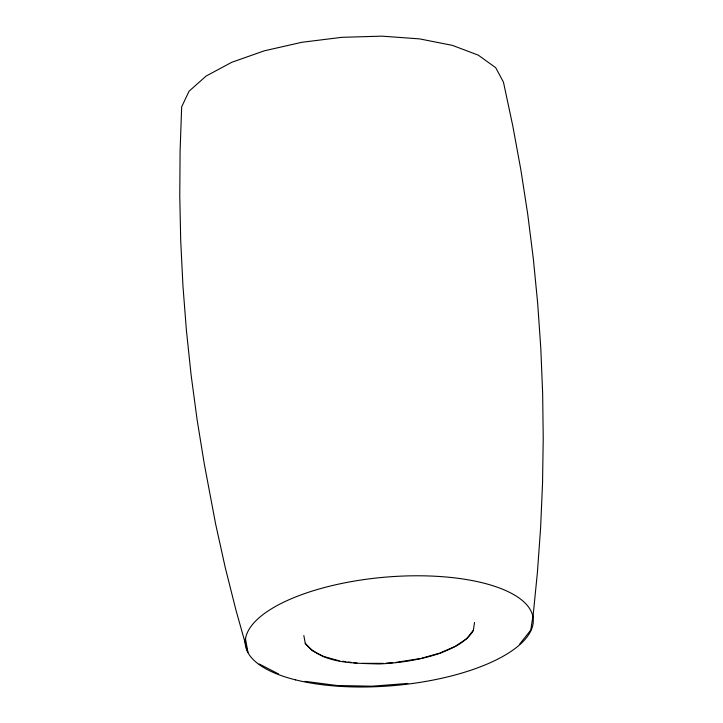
<?xml version="1.0" encoding="UTF-8"?>
<svg xmlns="http://www.w3.org/2000/svg" width="723" height="723" viewBox="0 0 723 723"><rect width="100%" height="100%" fill="white"/><g stroke="black" fill="none" stroke-linecap="round" stroke-linejoin="round"><path stroke-width="1.08" d="M532.978 616.927L537.397 572.517L540.605 527.898L542.548 483.118L543.226 438.237L542.648 393.312L540.804 348.396L537.695 303.533L533.339 258.798L527.727 214.225L520.867 169.896L512.77 125.838L503.452 82.115L495.698 67.682L478.319 55.174L452.408 45.368L419.602 38.888L381.961 36.15L341.843 37.316L301.78 42.305L264.275 50.827L231.694 62.323L206.082 76.078L189.046 91.234L181.663 106.832L180.081 151.387L179.774 196.087L180.723 240.886L182.937 285.712L186.417 330.519L191.143 375.246L197.126 419.855L204.347 464.265L215.599 523.886L225.178 567.23L235.951 610.104L247.862 652.471M532.878 616.303L530.781 630.113L519.792 643.958M473.267 630.375L466.742 638.599L455.336 646.326L439.783 653.077M422.087 658.129L438.744 653.375M421.048 658.427L396.023 662.367M383.163 663.362L362.458 663.353M386.371 663.108L392.806 662.62M407.917 683.434L371.812 686.208L336.801 685.494L305.088 681.346M342.575 661.238L345.892 661.672M348.115 661.961L351.432 662.395M353.655 662.684L356.972 663.118M339.25 660.804L323.552 656.448L311.984 650.483L305.26 643.28M259.168 663.976L278.653 674.017M245.413 638.382L247.853 651.839M474.532 622.449L473.294 630.646C465.901 642.693 452.345 648.269 439.801 653.348C420.135 659.891 399.566 663.063 378.897 663.958C353.945 663.072 323.036 664.184 305.287 643.551L303.841 635.553M295.626 679.882A144.537 54.379 -5 0 0 530.881 630.736A144.537 54.379 -5 0 0 341.229 583.56A144.537 54.379 -5 0 0 295.626 679.882"/></g></svg>
